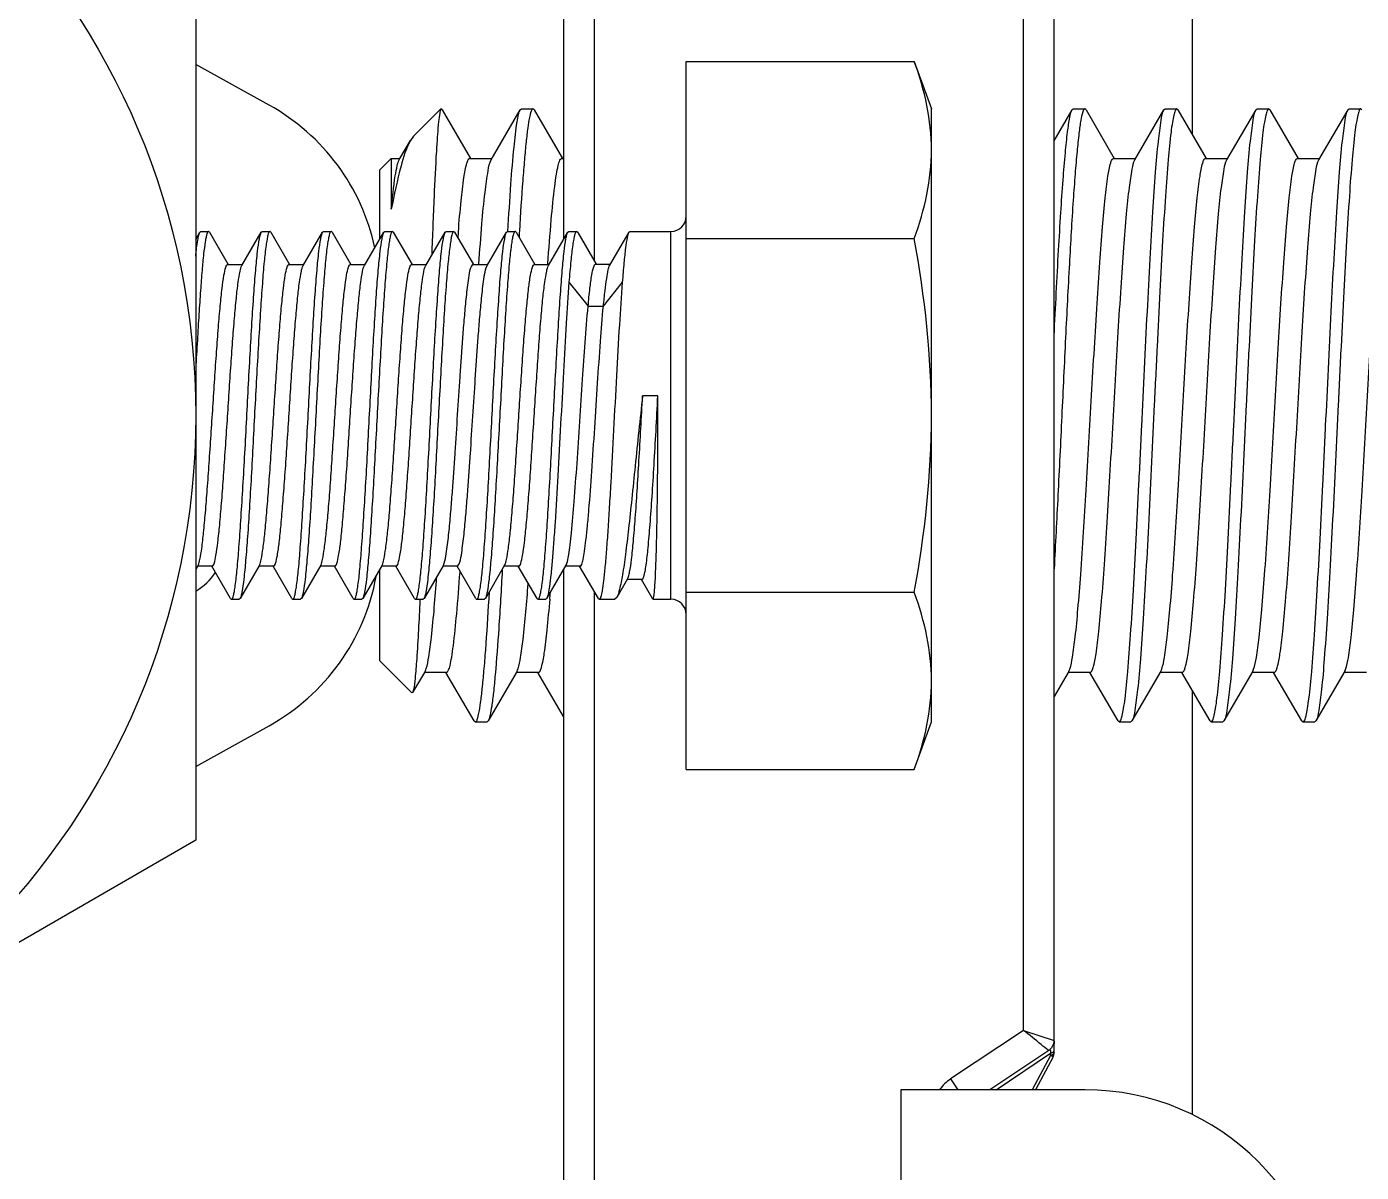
# Model space of a CAD drawing. Extents: x -409572 to -157272, y 600795 to 878326.
# Drawn here: x -392327.8 to -392216.6, y 801155.9 to 801251.4 of the extents above; entities that cross this region are included whole.
import ezdxf

# ---------------------------------------------------------------- set-up
doc = ezdxf.new("R2010")
doc.units = 0
doc.header["$LTSCALE"] = 1000
doc.header["$MEASUREMENT"] = 0
doc.layers.get('0').update_dxf_attribs({"linetype": 'CONTINUOUS'})

msp = doc.modelspace()

# ---------------------------------------------------------------- linework, layer by layer
for p, q in [((-392283.06, 801305.86), (-392283.06, 801233.63)), ((-392280.5, 801280.3), (-392280.5, 801231.85)), ((-392230.67, 801277.26), (-392230.67, 801242.41)), ((-392242.17, 801166.87), (-392242.17, 801271.88)), ((-392244.72, 801167.69), (-392244.72, 801270.24)), ((-392313.72, 801254.38), (-392313.72, 801183.56)), ((-392307.6, 801244.84), (-392313.72, 801248.23)), ((-392272.83, 801248.48), (-392253.83, 801248.48)), ((-392272.83, 801189.46), (-392272.83, 801248.48)), ((-392253.83, 801248.48), (-392252.39, 801244.52)), ((-392295.56, 801242.24), (-392293.28, 801244.52)), ((-392293.28, 801244.52), (-392293.29, 801244.51)), ((-392293.18, 801244.44), (-392293.28, 801244.52)), ((-392286.67, 801244.44), (-392286.57, 801244.52)), ((-392286.57, 801244.52), (-392285.61, 801244.52)), ((-392286.57, 801244.52), (-392285.61, 801244.52)), ((-392285.61, 801244.52), (-392285.63, 801244.52)), ((-392285.51, 801244.44), (-392285.61, 801244.52)), ((-392252.39, 801193.41), (-392252.39, 801244.52)), ((-392240.67, 801244.44), (-392240.57, 801244.52)), ((-392240.57, 801244.52), (-392239.61, 801244.52)), ((-392240.57, 801244.52), (-392239.61, 801244.52)), ((-392239.61, 801244.52), (-392239.63, 801244.52)), ((-392239.51, 801244.44), (-392239.61, 801244.52)), ((-392233.01, 801244.44), (-392232.91, 801244.52)), ((-392232.91, 801244.52), (-392231.95, 801244.52)), ((-392232.91, 801244.52), (-392231.95, 801244.52)), ((-392231.95, 801244.52), (-392231.96, 801244.52)), ((-392231.85, 801244.44), (-392231.95, 801244.52)), ((-392225.34, 801244.44), (-392225.24, 801244.52)), ((-392225.24, 801244.52), (-392224.28, 801244.52)), ((-392225.24, 801244.52), (-392224.28, 801244.52)), ((-392224.28, 801244.52), (-392224.29, 801244.52)), ((-392224.18, 801244.44), (-392224.28, 801244.52)), ((-392217.67, 801244.44), (-392217.57, 801244.52)), ((-392217.57, 801244.52), (-392216.61, 801244.52)), ((-392217.57, 801244.52), (-392216.61, 801244.52)), ((-392216.61, 801244.52), (-392216.63, 801244.52)), ((-392216.51, 801244.44), (-392216.61, 801244.52)), ((-392293.18, 801244.44), (-392290.83, 801240.38)), ((-392289.09, 801240.28), (-392286.67, 801244.44)), ((-392285.51, 801244.44), (-392283.16, 801240.38)), ((-392242.17, 801241.87), (-392240.67, 801244.44)), ((-392239.51, 801244.44), (-392237.16, 801240.38)), ((-392235.43, 801240.28), (-392233.01, 801244.44)), ((-392231.85, 801244.44), (-392229.5, 801240.38)), ((-392227.76, 801240.28), (-392225.34, 801244.44)), ((-392224.18, 801244.44), (-392221.83, 801240.38)), ((-392220.09, 801240.28), (-392217.67, 801244.44)), ((-392295.56, 801242.24), (-392295.83, 801241.88)), ((-392296.7, 801240.38), (-392295.83, 801241.88)), ((-392298.39, 801239.41), (-392297.42, 801240.38)), ((-392297.42, 801240.38), (-392296.7, 801240.38)), ((-392297.42, 801240.38), (-392297.42, 801236.15)), ((-392296.76, 801240.28), (-392296.7, 801240.38)), ((-392290.89, 801240.38), (-392289.03, 801240.38)), ((-392283.22, 801240.38), (-392283.06, 801240.38)), ((-392237.22, 801240.38), (-392235.37, 801240.38)), ((-392229.56, 801240.38), (-392227.7, 801240.38)), ((-392221.89, 801240.38), (-392220.03, 801240.38)), ((-392298.39, 801239.41), (-392298.39, 801233.63)), ((-392313.72, 801233.63), (-392313.37, 801234.24)), ((-392313.37, 801234.24), (-392313.29, 801234.3)), ((-392313.29, 801234.3), (-392312.65, 801234.3)), ((-392313.29, 801234.3), (-392312.65, 801234.3)), ((-392312.58, 801234.24), (-392312.65, 801234.3)), ((-392312.58, 801234.24), (-392311.01, 801231.54)), ((-392309.87, 801231.46), (-392308.26, 801234.24)), ((-392308.26, 801234.24), (-392308.18, 801234.3)), ((-392308.18, 801234.3), (-392307.54, 801234.3)), ((-392308.18, 801234.3), (-392307.54, 801234.3)), ((-392307.47, 801234.24), (-392307.54, 801234.3)), ((-392307.47, 801234.24), (-392305.9, 801231.54)), ((-392304.76, 801231.46), (-392303.15, 801234.24)), ((-392303.15, 801234.24), (-392303.07, 801234.3)), ((-392303.07, 801234.3), (-392302.43, 801234.3)), ((-392303.07, 801234.3), (-392302.43, 801234.3)), ((-392302.42, 801234.3), (-392302.43, 801234.3)), ((-392302.36, 801234.24), (-392302.42, 801234.3)), ((-392302.36, 801234.24), (-392300.79, 801231.54)), ((-392299.65, 801231.46), (-392298.04, 801234.24)), ((-392298.04, 801234.24), (-392297.96, 801234.3)), ((-392297.96, 801234.3), (-392297.32, 801234.3)), ((-392297.96, 801234.3), (-392297.32, 801234.3)), ((-392297.25, 801234.24), (-392297.32, 801234.3)), ((-392297.25, 801234.24), (-392295.68, 801231.54)), ((-392294.54, 801231.46), (-392292.92, 801234.24)), ((-392292.92, 801234.24), (-392292.85, 801234.3)), ((-392292.85, 801234.3), (-392292.21, 801234.3)), ((-392292.85, 801234.3), (-392292.21, 801234.3)), ((-392292.14, 801234.24), (-392292.21, 801234.3)), ((-392292.14, 801234.24), (-392290.57, 801231.54)), ((-392289.43, 801231.46), (-392287.81, 801234.24)), ((-392287.81, 801234.24), (-392287.74, 801234.3)), ((-392287.74, 801234.3), (-392287.1, 801234.3)), ((-392287.74, 801234.3), (-392287.1, 801234.3)), ((-392287.02, 801234.24), (-392287.1, 801234.3)), ((-392287.02, 801234.24), (-392285.46, 801231.54)), ((-392286.75, 801234.23), (-392286.77, 801233.83)), ((-392286.74, 801234.34), (-392286.75, 801234.23)), ((-392284.32, 801231.46), (-392282.7, 801234.24)), ((-392282.7, 801234.24), (-392282.63, 801234.3)), ((-392282.63, 801234.3), (-392281.97, 801234.3)), ((-392282.63, 801234.3), (-392281.97, 801234.3)), ((-392281.88, 801234.23), (-392281.97, 801234.3)), ((-392281.88, 801234.23), (-392280.34, 801231.58)), ((-392279.2, 801231.5), (-392277.6, 801234.25)), ((-392277.6, 801234.25), (-392277.54, 801234.3)), ((-392277.54, 801234.3), (-392274.11, 801234.3)), ((-392277.54, 801234.3), (-392274.11, 801234.3)), ((-392274.11, 801203.64), (-392274.11, 801234.3)), ((-392272.83, 801233.72), (-392253.83, 801233.72)), ((-392311.06, 801231.54), (-392309.83, 801231.54)), ((-392305.95, 801231.54), (-392304.72, 801231.54)), ((-392300.84, 801231.54), (-392299.61, 801231.54)), ((-392295.73, 801231.54), (-392294.49, 801231.54)), ((-392290.62, 801231.54), (-392289.38, 801231.54)), ((-392285.51, 801231.54), (-392284.27, 801231.54)), ((-392284.37, 801231.52), (-392284.37, 801231.61)), ((-392280.39, 801231.58), (-392279.16, 801231.58)), ((-392282.61, 801230.08), (-392281.01, 801228.08)), ((-392279.74, 801228.08), (-392278.14, 801230.08)), ((-392281.01, 801228.08), (-392279.74, 801228.08)), ((-392275.2, 801220.59), (-392276.47, 801220.59)), ((-392313.52, 801206.47), (-392313.72, 801206.14)), ((-392312.34, 801206.4), (-392313.57, 801206.4)), ((-392310.81, 801203.7), (-392312.38, 801206.4)), ((-392308.41, 801206.47), (-392310.02, 801203.7)), ((-392307.23, 801206.4), (-392308.46, 801206.4)), ((-392305.7, 801203.7), (-392307.27, 801206.4)), ((-392303.3, 801206.47), (-392304.91, 801203.7)), ((-392302.12, 801206.4), (-392303.35, 801206.4)), ((-392300.59, 801203.7), (-392302.16, 801206.4)), ((-392298.19, 801206.47), (-392299.8, 801203.7)), ((-392298.39, 801206.14), (-392298.39, 801198.53)), ((-392297.01, 801206.4), (-392298.24, 801206.4)), ((-392295.48, 801203.7), (-392297.05, 801206.4)), ((-392293.08, 801206.47), (-392294.69, 801203.7)), ((-392291.89, 801206.4), (-392293.13, 801206.4)), ((-392290.37, 801203.7), (-392291.94, 801206.4)), ((-392287.97, 801206.47), (-392289.58, 801203.7)), ((-392286.78, 801206.4), (-392288.02, 801206.4)), ((-392285.26, 801203.7), (-392286.83, 801206.4)), ((-392282.86, 801206.47), (-392284.47, 801203.7)), ((-392283.06, 801206.14), (-392283.06, 801132.08)), ((-392281.67, 801206.4), (-392282.9, 801206.4)), ((-392280.15, 801203.7), (-392281.72, 801206.4)), ((-392277.72, 801205.35), (-392278.63, 801203.78)), ((-392276.52, 801205.28), (-392277.76, 801205.28)), ((-392275.62, 801203.66), (-392276.56, 801205.28)), ((-392310.81, 801203.7), (-392310.74, 801203.64)), ((-392310.74, 801203.64), (-392310.1, 801203.64)), ((-392310.74, 801203.64), (-392310.1, 801203.64)), ((-392310.02, 801203.7), (-392310.1, 801203.64)), ((-392305.7, 801203.7), (-392305.63, 801203.64)), ((-392305.63, 801203.64), (-392304.99, 801203.64)), ((-392305.63, 801203.64), (-392304.99, 801203.64)), ((-392304.91, 801203.7), (-392304.99, 801203.64)), ((-392300.59, 801203.7), (-392300.52, 801203.64)), ((-392300.52, 801203.64), (-392299.88, 801203.64)), ((-392300.52, 801203.64), (-392299.88, 801203.64)), ((-392299.8, 801203.7), (-392299.88, 801203.64)), ((-392295.48, 801203.7), (-392295.41, 801203.64)), ((-392295.41, 801203.64), (-392294.77, 801203.64)), ((-392295.41, 801203.64), (-392294.77, 801203.64)), ((-392295.04, 801203.59), (-392295.04, 801203.56)), ((-392294.69, 801203.7), (-392294.77, 801203.64)), ((-392290.37, 801203.7), (-392290.29, 801203.64)), ((-392290.29, 801203.64), (-392289.65, 801203.64)), ((-392290.29, 801203.64), (-392289.65, 801203.64)), ((-392289.58, 801203.7), (-392289.65, 801203.64)), ((-392289.27, 801203.68), (-392289.24, 801204.26)), ((-392289.27, 801203.65), (-392289.27, 801203.68)), ((-392285.26, 801203.7), (-392285.18, 801203.64)), ((-392285.18, 801203.64), (-392284.54, 801203.64)), ((-392285.18, 801203.64), (-392284.54, 801203.64)), ((-392284.47, 801203.7), (-392284.54, 801203.64)), ((-392280.5, 801204.31), (-392280.5, 801129.53)), ((-392280.15, 801203.7), (-392280.07, 801203.64)), ((-392280.07, 801203.64), (-392278.79, 801203.64)), ((-392280.07, 801203.64), (-392278.79, 801203.64)), ((-392278.63, 801203.78), (-392278.79, 801203.64)), ((-392275.62, 801203.66), (-392275.6, 801203.64)), ((-392275.6, 801203.64), (-392274.11, 801203.64)), ((-392275.6, 801203.64), (-392274.11, 801203.64)), ((-392272.83, 801204.22), (-392253.83, 801204.22)), ((-392298.39, 801198.53), (-392295.71, 801195.84)), ((-392240.94, 801197.66), (-392240.86, 801197.82)), ((-392233.27, 801197.66), (-392233.2, 801197.81)), ((-392225.6, 801197.66), (-392225.54, 801197.81)), ((-392217.94, 801197.66), (-392217.87, 801197.8)), ((-392294.66, 801197.55), (-392295.64, 801195.87)), ((-392294.6, 801197.66), (-392294.66, 801197.55)), ((-392292.8, 801197.55), (-392294.66, 801197.55)), ((-392290.5, 801193.5), (-392292.86, 801197.55)), ((-392286.93, 801197.66), (-392289.34, 801193.5)), ((-392285.14, 801197.55), (-392286.99, 801197.55)), ((-392283.06, 801193.88), (-392285.2, 801197.55)), ((-392241, 801197.55), (-392242.17, 801195.53)), ((-392240.94, 801197.66), (-392241, 801197.55)), ((-392239.14, 801197.55), (-392241, 801197.55)), ((-392236.84, 801193.5), (-392239.2, 801197.55)), ((-392233.27, 801197.66), (-392235.68, 801193.5)), ((-392231.47, 801197.55), (-392233.33, 801197.55)), ((-392229.17, 801193.5), (-392231.53, 801197.55)), ((-392225.6, 801197.66), (-392228.01, 801193.5)), ((-392223.81, 801197.55), (-392225.66, 801197.55)), ((-392221.51, 801193.5), (-392223.87, 801197.55)), ((-392217.94, 801197.66), (-392220.35, 801193.5)), ((-392216.14, 801197.55), (-392218, 801197.55)), ((-392295.64, 801195.87), (-392295.71, 801195.84)), ((-392230.67, 801196.07), (-392230.67, 801160.68)), ((-392290.5, 801193.5), (-392290.4, 801193.41)), ((-392290.4, 801193.41), (-392290.39, 801193.42)), ((-392290.4, 801193.41), (-392289.44, 801193.41)), ((-392290.4, 801193.41), (-392289.44, 801193.41)), ((-392289.34, 801193.5), (-392289.44, 801193.41)), ((-392253.83, 801189.46), (-392252.39, 801193.41)), ((-392236.84, 801193.5), (-392236.74, 801193.41)), ((-392236.74, 801193.41), (-392236.73, 801193.42)), ((-392236.74, 801193.41), (-392235.78, 801193.41)), ((-392236.74, 801193.41), (-392235.78, 801193.41)), ((-392235.68, 801193.5), (-392235.78, 801193.41)), ((-392229.17, 801193.5), (-392229.07, 801193.41)), ((-392229.07, 801193.41), (-392229.06, 801193.42)), ((-392229.07, 801193.41), (-392228.11, 801193.41)), ((-392229.07, 801193.41), (-392228.11, 801193.41)), ((-392228.01, 801193.5), (-392228.11, 801193.41)), ((-392221.51, 801193.5), (-392221.41, 801193.41)), ((-392221.41, 801193.41), (-392221.39, 801193.42)), ((-392221.41, 801193.41), (-392220.45, 801193.41)), ((-392221.41, 801193.41), (-392220.45, 801193.41)), ((-392220.35, 801193.5), (-392220.45, 801193.41)), ((-392313.72, 801189.71), (-392307.6, 801193.1)), ((-392272.83, 801189.46), (-392253.83, 801189.46)), ((-392313.72, 801183.56), (-392375.05, 801148.15)), ((-392244.72, 801167.69), (-392250.8, 801163.65)), ((-392244.72, 801167.69), (-392242.17, 801166.87)), ((-392242.17, 801165.86), (-392242.17, 801166.86)), ((-392242.17, 801166.79), (-392242.17, 801166.59)), ((-392242.62, 801166.02), (-392247.53, 801162.75)), ((-392247.01, 801162.75), (-392242.46, 801165.79)), ((-392242.46, 801165.61), (-392243.99, 801162.75)), ((-392242.26, 801165.5), (-392243.73, 801162.75)), ((-392242.46, 801165.61), (-392242.46, 801165.79)), ((-392242.26, 801165.5), (-392242.46, 801165.61)), ((-392242.33, 801165.66), (-392242.43, 801165.62)), ((-392250.8, 801163.65), (-392250.2, 801162.75)), ((-392239.61, 801162.75), (-392254.95, 801162.75)), ((-392254.95, 801162.75), (-392254.95, 801149.97))]:
    msp.add_line(p, q)
msp.add_circle((-392375.05, 801218.97), 61.33)
for centre, radius, start, end in [((-392316.28, 801229.19), 17.89, 12.1061, 61), ((-392274.11, 801235.58), 1.28, 270, 0), ((-392312.65, 801234.26), 0.0437, 90.0399, 101.0259), ((-392307.54, 801234.26), 0.0437, 90.0398, 101.0109), ((-392297.32, 801234.26), 0.0437, 90.0397, 101.0086), ((-392292.21, 801234.26), 0.0437, 90.0406, 101.0887), ((-392098.79, 801218.55), 193.68, 175.3494, 175.4873), ((-392287.1, 801234.26), 0.0437, 90.0396, 100.9957), ((-392281.97, 801234.25), 0.0495, 90.0053, 95.8146), ((-392316.28, 801208.75), 5.11, 300.1102, 325.6732), ((-392316.28, 801208.75), 17.89, 299, 349.6549), ((-392310.74, 801203.68), 0.0437, 270.0385, 280.8952), ((-392305.63, 801203.68), 0.0436, 270.0368, 280.7312), ((-392300.52, 801203.68), 0.0437, 270.0386, 280.9011), ((-392295.41, 801203.68), 0.0436, 270.037, 280.7443), ((-392290.29, 801203.68), 0.0437, 270.0386, 280.9047), ((-392285.18, 801203.68), 0.0436, 270.0373, 280.776), ((-392477.93, 801219.44), 194.37, 355.3422, 355.5016), ((-392280.07, 801203.68), 0.0436, 270.0331, 280.3601), ((-392274.11, 801202.36), 1.28, 0, 90), ((-392243.19, 801166.87), 1.02, 303.6901, 0), ((-392242.77, 801166.52), 0.968, 288.7666, 290.2059), ((-392242.6, 801166.16), 0.572, 298.7157, 301.8919), ((-392242.94, 801165.86), 0.767, 331.8161, 0), ((-392248.81, 801160.67), 3.58, 123.6901, 144.1234), ((-392239.61, 801142.31), 20.44, 0, 90)]:
    msp.add_arc(centre, radius, start, end)
for points, knots in [([(-392252.39, 801241.1), (-392252.39, 801242.34), (-392252.67, 801244.86), (-392253.39, 801247.28), (-392253.83, 801248.48)], [0, 0, 0, 0, 0.493589, 1, 1, 1, 1]), ([(-392293.29, 801244.51), (-392293.35, 801244.41), (-392293.4, 801244.04), (-392293.5, 801243.35), (-392293.58, 801242.28), (-392293.72, 801240.2), (-392293.88, 801236.85), (-392293.99, 801233.97), (-392294.05, 801232.36)], [0, 0, 0, 0, 0.028803, 0.087347, 0.175234, 0.291375, 0.601546, 1, 1, 1, 1]), ([(-392285.63, 801244.52), (-392285.7, 801244.5), (-392285.81, 801244.2), (-392285.93, 801243.71), (-392286.06, 801242.83), (-392286.2, 801241.68), (-392286.33, 801240.21), (-392286.53, 801237.74), (-392286.66, 801235.75), (-392286.74, 801234.34)], [0, 0, 0, 0, 0.023735, 0.077097, 0.161261, 0.275517, 0.41849, 0.588403, 1, 1, 1, 1]), ([(-392239.63, 801244.52), (-392239.72, 801244.5), (-392239.83, 801244.1), (-392239.98, 801243.48), (-392240.12, 801242.34), (-392240.28, 801240.87), (-392240.43, 801239), (-392240.66, 801235.88), (-392240.92, 801231.33), (-392241.23, 801225.33), (-392241.53, 801218.89), (-392241.84, 801212.46), (-392242.06, 801208.23), (-392242.17, 801206.19)], [0, 0, 0, 0, 0.007805, 0.026033, 0.05491, 0.094055, 0.142842, 0.200464, 0.338231, 0.498126, 0.669393, 0.840521, 1, 1, 1, 1]), ([(-392231.96, 801244.52), (-392232.02, 801244.51), (-392232.12, 801244.3), (-392232.21, 801243.94), (-392232.33, 801243.33), (-392232.49, 801242.1), (-392232.69, 801240.05), (-392232.91, 801237.04), (-392233.14, 801233.37), (-392233.36, 801229.18), (-392233.59, 801224.63), (-392233.9, 801218.3), (-392234.19, 801212.04), (-392234.5, 801206.08), (-392234.73, 801202.2), (-392234.96, 801198.93), (-392235.16, 801196.37), (-392235.4, 801194.66), (-392235.53, 801193.76), (-392235.68, 801193.5)], [0, 0, 0, 0, 0.00361, 0.011255, 0.023204, 0.039415, 0.084097, 0.143782, 0.216343, 0.299177, 0.389297, 0.483455, 0.670273, 0.756196, 0.832918, 0.89768, 0.94817, 0.98262, 1, 1, 1, 1]), ([(-392224.29, 801244.52), (-392224.35, 801244.51), (-392224.45, 801244.3), (-392224.55, 801243.94), (-392224.66, 801243.33), (-392224.83, 801242.1), (-392225.02, 801240.05), (-392225.25, 801237.04), (-392225.47, 801233.37), (-392225.7, 801229.18), (-392225.93, 801224.63), (-392226.23, 801218.3), (-392226.53, 801212.04), (-392226.84, 801206.08), (-392227.06, 801202.2), (-392227.29, 801198.93), (-392227.49, 801196.37), (-392227.74, 801194.66), (-392227.86, 801193.76), (-392228.01, 801193.5)], [0, 0, 0, 0, 0.00361, 0.011257, 0.023207, 0.03942, 0.084107, 0.143795, 0.216358, 0.299194, 0.38932, 0.48348, 0.67029, 0.756208, 0.832927, 0.897686, 0.948174, 0.982621, 1, 1, 1, 1]), ([(-392216.63, 801244.52), (-392216.69, 801244.51), (-392216.78, 801244.3), (-392216.88, 801243.94), (-392216.99, 801243.33), (-392217.16, 801242.1), (-392217.36, 801240.05), (-392217.58, 801237.04), (-392217.8, 801233.37), (-392218.03, 801229.18), (-392218.26, 801224.63), (-392218.56, 801218.3), (-392218.86, 801212.04), (-392219.17, 801206.08), (-392219.4, 801202.2), (-392219.63, 801198.93), (-392219.83, 801196.37), (-392220.07, 801194.66), (-392220.2, 801193.76), (-392220.35, 801193.5)], [0, 0, 0, 0, 0.003609, 0.011254, 0.023203, 0.039414, 0.084098, 0.143785, 0.216348, 0.299182, 0.389306, 0.483467, 0.670283, 0.7562, 0.83292, 0.897683, 0.948173, 0.982621, 1, 1, 1, 1]), ([(-392287.7, 801234.31), (-392287.62, 801235.63), (-392287.48, 801237.97), (-392287.23, 801241.01), (-392287.02, 801242.96), (-392286.83, 801243.99), (-392286.74, 801244.33), (-392286.67, 801244.44)], [0, 0, 0, 0, 0.387493, 0.691197, 0.897942, 0.962227, 1, 1, 1, 1]), ([(-392242.17, 801225.61), (-392242.05, 801227.99), (-392241.88, 801231.41), (-392241.62, 801235.74), (-392241.44, 801238.45), (-392241.25, 801240.69), (-392241.08, 801242.44), (-392240.9, 801243.63), (-392240.78, 801244.25), (-392240.67, 801244.44)], [0, 0, 0, 0, 0.377827, 0.543307, 0.687889, 0.808224, 0.901551, 0.96582, 1, 1, 1, 1]), ([(-392236.73, 801193.42), (-392236.67, 801193.43), (-392236.57, 801193.64), (-392236.47, 801193.99), (-392236.36, 801194.61), (-392236.19, 801195.83), (-392236, 801197.89), (-392235.77, 801200.9), (-392235.55, 801204.57), (-392235.32, 801208.76), (-392235.09, 801213.31), (-392234.79, 801219.64), (-392234.49, 801225.9), (-392234.18, 801231.86), (-392233.96, 801235.74), (-392233.73, 801239.01), (-392233.52, 801241.57), (-392233.28, 801243.28), (-392233.16, 801244.18), (-392233.01, 801244.44)], [0, 0, 0, 0, 0.003605, 0.011246, 0.023192, 0.039401, 0.084083, 0.143772, 0.216343, 0.299189, 0.389323, 0.483494, 0.670333, 0.756261, 0.832983, 0.897738, 0.948215, 0.982645, 1, 1, 1, 1]), ([(-392229.06, 801193.42), (-392229, 801193.43), (-392228.9, 801193.64), (-392228.8, 801194), (-392228.69, 801194.61), (-392228.53, 801195.84), (-392228.33, 801197.89), (-392228.11, 801200.9), (-392227.88, 801204.57), (-392227.65, 801208.76), (-392227.43, 801213.32), (-392227.12, 801219.65), (-392226.83, 801225.91), (-392226.51, 801231.87), (-392226.29, 801235.74), (-392226.06, 801239.01), (-392225.86, 801241.57), (-392225.61, 801243.28), (-392225.49, 801244.18), (-392225.34, 801244.44)], [0, 0, 0, 0, 0.003608, 0.011251, 0.0232, 0.039412, 0.0841, 0.143792, 0.216367, 0.299219, 0.389358, 0.48353, 0.670361, 0.756278, 0.832994, 0.897746, 0.94822, 0.982647, 1, 1, 1, 1]), ([(-392221.39, 801193.42), (-392221.33, 801193.43), (-392221.24, 801193.64), (-392221.14, 801193.99), (-392221.03, 801194.61), (-392220.86, 801195.83), (-392220.66, 801197.89), (-392220.44, 801200.9), (-392220.22, 801204.57), (-392219.99, 801208.76), (-392219.76, 801213.31), (-392219.46, 801219.64), (-392219.16, 801225.9), (-392218.85, 801231.86), (-392218.62, 801235.74), (-392218.39, 801239.01), (-392218.19, 801241.57), (-392217.95, 801243.28), (-392217.82, 801244.18), (-392217.67, 801244.44)], [0, 0, 0, 0, 0.003605, 0.011246, 0.023191, 0.0394, 0.084081, 0.143769, 0.21634, 0.299187, 0.389322, 0.483492, 0.670333, 0.756258, 0.832977, 0.897734, 0.948214, 0.982646, 1, 1, 1, 1]), ([(-392295.83, 801241.88), (-392296.2, 801241.23), (-392296.76, 801239.29), (-392297.19, 801237.36), (-392297.42, 801236.15)], [0, 0, 0, 0, 0.378609, 1, 1, 1, 1]), ([(-392297.42, 801236.15), (-392297.33, 801237.08), (-392297.21, 801238.31), (-392296.96, 801239.68), (-392296.84, 801240.14), (-392296.76, 801240.28)], [0, 0, 0, 0, 0.670781, 0.879418, 1, 1, 1, 1]), ([(-392291.83, 801234.26), (-392291.76, 801235.13), (-392291.63, 801236.65), (-392291.42, 801238.54), (-392291.21, 801239.72), (-392291.05, 801240.23), (-392290.94, 801240.38), (-392290.89, 801240.38)], [0, 0, 0, 0, 0.418103, 0.729509, 0.923457, 0.975156, 1, 1, 1, 1]), ([(-392290.12, 801231.6), (-392290.04, 801232.71), (-392289.89, 801234.7), (-392289.66, 801237.3), (-392289.4, 801239.07), (-392289.25, 801240.01), (-392289.09, 801240.28)], [0, 0, 0, 0, 0.381891, 0.683609, 0.892235, 1, 1, 1, 1]), ([(-392284.37, 801231.61), (-392284.28, 801232.83), (-392284.12, 801234.99), (-392283.88, 801237.48), (-392283.68, 801238.97), (-392283.53, 801239.72), (-392283.42, 801240.14), (-392283.29, 801240.38), (-392283.22, 801240.38)], [0, 0, 0, 0, 0.413981, 0.72778, 0.84167, 0.924911, 0.976907, 1, 1, 1, 1]), ([(-392253.83, 801233.72), (-392253.39, 801234.92), (-392252.67, 801237.34), (-392252.39, 801239.86), (-392252.39, 801241.1)], [0, 0, 0, 0, 0.506411, 1, 1, 1, 1]), ([(-392240.86, 801197.82), (-392240.75, 801198.13), (-392240.59, 801199.03), (-392240.37, 801200.7), (-392240.16, 801203), (-392239.84, 801207.09), (-392239.48, 801213.03), (-392239.12, 801219.32), (-392238.82, 801224.51), (-392238.6, 801228.2), (-392238.38, 801231.58), (-392238.16, 801234.51), (-392237.94, 801236.91), (-392237.73, 801238.68), (-392237.53, 801239.77), (-392237.38, 801240.24), (-392237.27, 801240.38), (-392237.22, 801240.38)], [0, 0, 0, 0, 0.023657, 0.063412, 0.118049, 0.185727, 0.350546, 0.535324, 0.627293, 0.714724, 0.794598, 0.864159, 0.92102, 0.963257, 0.989538, 0.996565, 1, 1, 1, 1]), ([(-392239.14, 801197.55), (-392239.09, 801197.55), (-392238.98, 801197.7), (-392238.83, 801198.2), (-392238.62, 801199.33), (-392238.41, 801201.16), (-392238.19, 801203.65), (-392237.96, 801206.68), (-392237.74, 801210.16), (-392237.51, 801213.96), (-392237.21, 801219.25), (-392236.91, 801224.5), (-392236.6, 801229.51), (-392236.37, 801232.79), (-392236.15, 801235.57), (-392235.94, 801237.76), (-392235.7, 801239.25), (-392235.56, 801240.05), (-392235.43, 801240.28)], [0, 0, 0, 0, 0.003516, 0.010771, 0.037949, 0.081609, 0.140308, 0.211978, 0.294061, 0.383613, 0.477416, 0.664254, 0.750572, 0.827952, 0.893624, 0.945254, 0.981055, 1, 1, 1, 1]), ([(-392233.2, 801197.81), (-392233.08, 801198.13), (-392232.93, 801199.02), (-392232.71, 801200.68), (-392232.49, 801202.98), (-392232.18, 801207.07), (-392231.81, 801213.01), (-392231.45, 801219.3), (-392231.16, 801224.5), (-392230.93, 801228.19), (-392230.71, 801231.57), (-392230.49, 801234.51), (-392230.27, 801236.91), (-392230.06, 801238.68), (-392229.86, 801239.77), (-392229.71, 801240.24), (-392229.61, 801240.38), (-392229.56, 801240.38)], [0, 0, 0, 0, 0.023519, 0.06316, 0.117709, 0.18533, 0.350118, 0.534956, 0.626978, 0.714471, 0.794408, 0.86403, 0.920944, 0.963223, 0.989529, 0.996563, 1, 1, 1, 1]), ([(-392231.47, 801197.55), (-392231.42, 801197.55), (-392231.31, 801197.7), (-392231.16, 801198.2), (-392230.95, 801199.33), (-392230.75, 801201.16), (-392230.52, 801203.65), (-392230.3, 801206.68), (-392230.07, 801210.16), (-392229.84, 801213.96), (-392229.54, 801219.25), (-392229.24, 801224.5), (-392228.93, 801229.51), (-392228.71, 801232.79), (-392228.48, 801235.57), (-392228.27, 801237.76), (-392228.04, 801239.25), (-392227.9, 801240.05), (-392227.76, 801240.28)], [0, 0, 0, 0, 0.003516, 0.010771, 0.037949, 0.081609, 0.140308, 0.211978, 0.294061, 0.383613, 0.477416, 0.664254, 0.750572, 0.827952, 0.893624, 0.945254, 0.981055, 1, 1, 1, 1]), ([(-392225.54, 801197.81), (-392225.42, 801198.12), (-392225.26, 801199.01), (-392225.04, 801200.67), (-392224.83, 801202.97), (-392224.51, 801207.05), (-392224.14, 801212.99), (-392223.79, 801219.29), (-392223.49, 801224.48), (-392223.27, 801228.18), (-392223.04, 801231.56), (-392222.82, 801234.5), (-392222.6, 801236.91), (-392222.4, 801238.67), (-392222.2, 801239.76), (-392222.05, 801240.24), (-392221.94, 801240.38), (-392221.89, 801240.38)], [0, 0, 0, 0, 0.023381, 0.062907, 0.11737, 0.184933, 0.349689, 0.534588, 0.626663, 0.714217, 0.794218, 0.863901, 0.920868, 0.963188, 0.98952, 0.996561, 1, 1, 1, 1]), ([(-392223.81, 801197.55), (-392223.76, 801197.55), (-392223.64, 801197.7), (-392223.49, 801198.2), (-392223.29, 801199.33), (-392223.08, 801201.16), (-392222.85, 801203.65), (-392222.63, 801206.68), (-392222.4, 801210.16), (-392222.18, 801213.96), (-392221.87, 801219.25), (-392221.58, 801224.5), (-392221.27, 801229.51), (-392221.04, 801232.79), (-392220.81, 801235.57), (-392220.6, 801237.76), (-392220.37, 801239.25), (-392220.23, 801240.05), (-392220.09, 801240.28)], [0, 0, 0, 0, 0.003516, 0.010771, 0.037949, 0.081609, 0.140308, 0.211978, 0.294061, 0.383613, 0.477416, 0.664254, 0.750571, 0.827952, 0.893624, 0.945254, 0.981055, 1, 1, 1, 1]), ([(-392217.87, 801197.8), (-392217.75, 801198.11), (-392217.6, 801199), (-392217.38, 801200.65), (-392217.16, 801202.95), (-392216.85, 801207.02), (-392216.48, 801212.97), (-392216.12, 801219.27), (-392215.82, 801224.46), (-392215.6, 801228.17), (-392215.38, 801231.55), (-392215.16, 801234.49), (-392214.94, 801236.9), (-392214.73, 801238.67), (-392214.53, 801239.76), (-392214.38, 801240.24), (-392214.27, 801240.38), (-392214.22, 801240.38)], [0, 0, 0, 0, 0.023243, 0.062653, 0.117029, 0.184534, 0.349259, 0.534218, 0.626347, 0.713963, 0.794028, 0.863772, 0.920792, 0.963153, 0.989511, 0.996558, 1, 1, 1, 1]), ([(-392312.66, 801234.3), (-392312.69, 801234.3), (-392312.75, 801234.21), (-392312.81, 801234.05), (-392312.87, 801233.78), (-392312.97, 801233.23), (-392313.08, 801232.32), (-392313.21, 801230.96), (-392313.33, 801229.29), (-392313.46, 801227.34), (-392313.59, 801225.17), (-392313.68, 801223.66), (-392313.72, 801222.87)], [0, 0, 0, 0, 0.007976, 0.023399, 0.047119, 0.079188, 0.167777, 0.287121, 0.434165, 0.605074, 0.795358, 1, 1, 1, 1]), ([(-392313.72, 801232.23), (-392313.67, 801232.68), (-392313.61, 801233.27), (-392313.48, 801233.94), (-392313.41, 801234.16), (-392313.37, 801234.24)], [0, 0, 0, 0, 0.664814, 0.874197, 1, 1, 1, 1]), ([(-392310.73, 801203.64), (-392310.69, 801203.64), (-392310.63, 801203.76), (-392310.56, 801203.98), (-392310.49, 801204.34), (-392310.38, 801205.07), (-392310.25, 801206.3), (-392310.1, 801208.09), (-392309.95, 801210.28), (-392309.8, 801212.78), (-392309.64, 801215.51), (-392309.49, 801218.35), (-392309.34, 801221.22), (-392309.19, 801224.01), (-392309.04, 801226.62), (-392308.89, 801228.95), (-392308.74, 801230.93), (-392308.59, 801232.47), (-392308.47, 801233.46), (-392308.35, 801234), (-392308.29, 801234.18), (-392308.26, 801234.24)], [0, 0, 0, 0, 0.003708, 0.011331, 0.023205, 0.039308, 0.083699, 0.143025, 0.215195, 0.297631, 0.387378, 0.481219, 0.575789, 0.667691, 0.753629, 0.830521, 0.895618, 0.946611, 0.981731, 0.992985, 1, 1, 1, 1]), ([(-392307.55, 801234.3), (-392307.59, 801234.29), (-392307.66, 801234.17), (-392307.72, 801233.96), (-392307.79, 801233.59), (-392307.9, 801232.87), (-392308.04, 801231.64), (-392308.18, 801229.84), (-392308.33, 801227.66), (-392308.48, 801225.16), (-392308.64, 801222.43), (-392308.79, 801219.59), (-392308.94, 801216.72), (-392309.09, 801213.93), (-392309.24, 801211.32), (-392309.39, 801208.99), (-392309.54, 801207.01), (-392309.69, 801205.47), (-392309.82, 801204.48), (-392309.93, 801203.94), (-392309.99, 801203.76), (-392310.02, 801203.7)], [0, 0, 0, 0, 0.003711, 0.011337, 0.023212, 0.039315, 0.083701, 0.143019, 0.215177, 0.2976, 0.387333, 0.481165, 0.575727, 0.667621, 0.753554, 0.830449, 0.895556, 0.946563, 0.981704, 0.992971, 1, 1, 1, 1]), ([(-392305.62, 801203.64), (-392305.58, 801203.64), (-392305.51, 801203.76), (-392305.45, 801203.98), (-392305.38, 801204.34), (-392305.27, 801205.07), (-392305.13, 801206.3), (-392304.99, 801208.09), (-392304.84, 801210.28), (-392304.69, 801212.78), (-392304.53, 801215.51), (-392304.38, 801218.35), (-392304.23, 801221.22), (-392304.08, 801224.01), (-392303.93, 801226.62), (-392303.78, 801228.95), (-392303.63, 801230.93), (-392303.48, 801232.47), (-392303.35, 801233.46), (-392303.24, 801234), (-392303.18, 801234.18), (-392303.15, 801234.24)], [0, 0, 0, 0, 0.003703, 0.01132, 0.023187, 0.039284, 0.083664, 0.142983, 0.215146, 0.297577, 0.387325, 0.481173, 0.575752, 0.667661, 0.753607, 0.830509, 0.895614, 0.946609, 0.98173, 0.992984, 1, 1, 1, 1]), ([(-392302.43, 801234.3), (-392302.47, 801234.3), (-392302.54, 801234.19), (-392302.6, 801233.99), (-392302.68, 801233.64), (-392302.79, 801232.92), (-392302.92, 801231.71), (-392303.07, 801229.92), (-392303.22, 801227.74), (-392303.37, 801225.24), (-392303.52, 801222.52), (-392303.67, 801219.66), (-392303.83, 801216.78), (-392303.98, 801213.98), (-392304.13, 801211.36), (-392304.28, 801209.02), (-392304.43, 801207.03), (-392304.58, 801205.48), (-392304.7, 801204.48), (-392304.82, 801203.95), (-392304.88, 801203.76), (-392304.91, 801203.7)], [0, 0, 0, 0, 0.003386, 0.010605, 0.022094, 0.037845, 0.081651, 0.140562, 0.21249, 0.294853, 0.384679, 0.47873, 0.573605, 0.66588, 0.752224, 0.829521, 0.894986, 0.946281, 0.981617, 0.992941, 1, 1, 1, 1]), ([(-392300.51, 801203.64), (-392300.47, 801203.64), (-392300.4, 801203.76), (-392300.34, 801203.98), (-392300.26, 801204.34), (-392300.15, 801205.07), (-392300.02, 801206.3), (-392299.88, 801208.09), (-392299.73, 801210.28), (-392299.57, 801212.78), (-392299.42, 801215.51), (-392299.27, 801218.35), (-392299.12, 801221.22), (-392298.97, 801224.01), (-392298.82, 801226.62), (-392298.67, 801228.95), (-392298.52, 801230.93), (-392298.37, 801232.47), (-392298.24, 801233.46), (-392298.13, 801234), (-392298.07, 801234.18), (-392298.04, 801234.24)], [0, 0, 0, 0, 0.003708, 0.011332, 0.023206, 0.039309, 0.083701, 0.143026, 0.215196, 0.297631, 0.387378, 0.481219, 0.575788, 0.66769, 0.753628, 0.830521, 0.895618, 0.94661, 0.98173, 0.992985, 1, 1, 1, 1]), ([(-392297.33, 801234.3), (-392297.37, 801234.29), (-392297.43, 801234.17), (-392297.5, 801233.96), (-392297.57, 801233.59), (-392297.68, 801232.87), (-392297.81, 801231.64), (-392297.96, 801229.84), (-392298.11, 801227.66), (-392298.26, 801225.16), (-392298.41, 801222.43), (-392298.57, 801219.59), (-392298.72, 801216.72), (-392298.87, 801213.93), (-392299.02, 801211.32), (-392299.17, 801208.99), (-392299.32, 801207.01), (-392299.47, 801205.47), (-392299.59, 801204.48), (-392299.71, 801203.94), (-392299.77, 801203.76), (-392299.8, 801203.7)], [0, 0, 0, 0, 0.003711, 0.011337, 0.023212, 0.039314, 0.0837, 0.143018, 0.215176, 0.297599, 0.387332, 0.481164, 0.575726, 0.667621, 0.753554, 0.830449, 0.895556, 0.946563, 0.981704, 0.992971, 1, 1, 1, 1]), ([(-392295.4, 801203.64), (-392295.36, 801203.64), (-392295.29, 801203.76), (-392295.23, 801203.98), (-392295.15, 801204.34), (-392295.04, 801205.07), (-392294.91, 801206.3), (-392294.76, 801208.09), (-392294.61, 801210.28), (-392294.46, 801212.78), (-392294.31, 801215.51), (-392294.16, 801218.35), (-392294.01, 801221.22), (-392293.86, 801224.01), (-392293.71, 801226.62), (-392293.55, 801228.95), (-392293.41, 801230.93), (-392293.26, 801232.47), (-392293.13, 801233.46), (-392293.02, 801234), (-392292.96, 801234.18), (-392292.92, 801234.24)], [0, 0, 0, 0, 0.003703, 0.011321, 0.023188, 0.039286, 0.083667, 0.142986, 0.21515, 0.297581, 0.387329, 0.481177, 0.575755, 0.667664, 0.753609, 0.83051, 0.895615, 0.94661, 0.98173, 0.992984, 1, 1, 1, 1]), ([(-392292.22, 801234.3), (-392292.26, 801234.29), (-392292.32, 801234.17), (-392292.39, 801233.96), (-392292.46, 801233.59), (-392292.57, 801232.86), (-392292.7, 801231.64), (-392292.85, 801229.84), (-392293, 801227.66), (-392293.15, 801225.16), (-392293.3, 801222.43), (-392293.46, 801219.59), (-392293.61, 801216.72), (-392293.76, 801213.93), (-392293.91, 801211.32), (-392294.06, 801208.99), (-392294.21, 801207.01), (-392294.36, 801205.47), (-392294.48, 801204.48), (-392294.6, 801203.94), (-392294.65, 801203.76), (-392294.69, 801203.7)], [0, 0, 0, 0, 0.003714, 0.011343, 0.023221, 0.039327, 0.08372, 0.14304, 0.215198, 0.297619, 0.387351, 0.481178, 0.575732, 0.667622, 0.753555, 0.83045, 0.895556, 0.946562, 0.981703, 0.992971, 1, 1, 1, 1]), ([(-392290.29, 801203.64), (-392290.25, 801203.64), (-392290.18, 801203.76), (-392290.12, 801203.98), (-392290.04, 801204.34), (-392289.93, 801205.07), (-392289.8, 801206.3), (-392289.65, 801208.09), (-392289.5, 801210.28), (-392289.35, 801212.78), (-392289.2, 801215.51), (-392289.05, 801218.35), (-392288.9, 801221.22), (-392288.75, 801224.01), (-392288.59, 801226.62), (-392288.44, 801228.95), (-392288.3, 801230.93), (-392288.15, 801232.47), (-392288.02, 801233.46), (-392287.91, 801234), (-392287.85, 801234.18), (-392287.81, 801234.24)], [0, 0, 0, 0, 0.003708, 0.011332, 0.023206, 0.03931, 0.083702, 0.143027, 0.215196, 0.297632, 0.387379, 0.481219, 0.575788, 0.66769, 0.753628, 0.830521, 0.895618, 0.946611, 0.98173, 0.992985, 1, 1, 1, 1]), ([(-392287.11, 801234.3), (-392287.14, 801234.29), (-392287.21, 801234.17), (-392287.28, 801233.96), (-392287.35, 801233.59), (-392287.46, 801232.87), (-392287.59, 801231.64), (-392287.74, 801229.85), (-392287.89, 801227.66), (-392288.04, 801225.16), (-392288.19, 801222.43), (-392288.34, 801219.59), (-392288.5, 801216.72), (-392288.65, 801213.93), (-392288.8, 801211.32), (-392288.95, 801208.99), (-392289.1, 801207.01), (-392289.25, 801205.47), (-392289.37, 801204.48), (-392289.49, 801203.94), (-392289.54, 801203.76), (-392289.58, 801203.7)], [0, 0, 0, 0, 0.003711, 0.011336, 0.02321, 0.039312, 0.083698, 0.143015, 0.215173, 0.297594, 0.387327, 0.481159, 0.575721, 0.667617, 0.753551, 0.830448, 0.895556, 0.946563, 0.981704, 0.992971, 1, 1, 1, 1]), ([(-392285.18, 801203.64), (-392285.14, 801203.64), (-392285.07, 801203.76), (-392285.01, 801203.98), (-392284.93, 801204.34), (-392284.82, 801205.07), (-392284.69, 801206.3), (-392284.54, 801208.09), (-392284.39, 801210.28), (-392284.24, 801212.78), (-392284.09, 801215.51), (-392283.94, 801218.35), (-392283.79, 801221.22), (-392283.63, 801224.01), (-392283.48, 801226.62), (-392283.33, 801228.95), (-392283.18, 801230.93), (-392283.04, 801232.47), (-392282.91, 801233.46), (-392282.8, 801234), (-392282.74, 801234.18), (-392282.7, 801234.24)], [0, 0, 0, 0, 0.003704, 0.011323, 0.023191, 0.03929, 0.083673, 0.142993, 0.215158, 0.297591, 0.387338, 0.481186, 0.575764, 0.667671, 0.753614, 0.830513, 0.895616, 0.946611, 0.98173, 0.992985, 1, 1, 1, 1]), ([(-392281.97, 801234.3), (-392282.01, 801234.3), (-392282.08, 801234.19), (-392282.15, 801233.98), (-392282.23, 801233.62), (-392282.34, 801232.91), (-392282.47, 801231.71), (-392282.56, 801230.67), (-392282.61, 801230.08)], [0, 0, 0, 0, 0.025999, 0.078741, 0.161216, 0.273457, 0.583864, 1, 1, 1, 1]), ([(-392278.14, 801230.08), (-392278.09, 801230.62), (-392278.01, 801231.57), (-392277.89, 801232.82), (-392277.76, 801233.67), (-392277.68, 801234.11), (-392277.6, 801234.25)], [0, 0, 0, 0, 0.385426, 0.68535, 0.89169, 1, 1, 1, 1]), ([(-392313.52, 801206.47), (-392313.44, 801206.62), (-392313.34, 801207.1), (-392313.19, 801208), (-392313.05, 801209.31), (-392312.9, 801210.95), (-392312.75, 801212.88), (-392312.54, 801215.82), (-392312.34, 801218.89), (-392312.14, 801221.99), (-392311.99, 801224.2), (-392311.84, 801226.23), (-392311.69, 801228), (-392311.54, 801229.45), (-392311.4, 801230.51), (-392311.27, 801231.17), (-392311.17, 801231.46), (-392311.09, 801231.54), (-392311.06, 801231.54)], [0, 0, 0, 0, 0.020221, 0.057009, 0.109346, 0.175452, 0.253005, 0.33926, 0.525406, 0.618671, 0.707625, 0.789106, 0.860221, 0.918463, 0.961812, 0.988888, 0.996222, 1, 1, 1, 1]), ([(-392312.34, 801206.4), (-392312.31, 801206.4), (-392312.23, 801206.48), (-392312.13, 801206.77), (-392312, 801207.43), (-392311.86, 801208.49), (-392311.71, 801209.94), (-392311.56, 801211.71), (-392311.41, 801213.74), (-392311.26, 801215.96), (-392311.05, 801219.05), (-392310.86, 801222.12), (-392310.65, 801225.06), (-392310.5, 801226.99), (-392310.35, 801228.63), (-392310.21, 801229.94), (-392310.06, 801230.84), (-392309.96, 801231.32), (-392309.87, 801231.46)], [0, 0, 0, 0, 0.003779, 0.011114, 0.038197, 0.081556, 0.139811, 0.210942, 0.292439, 0.381409, 0.474688, 0.660849, 0.747103, 0.824649, 0.89074, 0.943055, 0.979813, 1, 1, 1, 1]), ([(-392308.41, 801206.47), (-392308.33, 801206.62), (-392308.23, 801207.1), (-392308.08, 801208), (-392307.94, 801209.31), (-392307.79, 801210.95), (-392307.64, 801212.88), (-392307.43, 801215.82), (-392307.23, 801218.89), (-392307.03, 801221.99), (-392306.88, 801224.2), (-392306.73, 801226.23), (-392306.58, 801228), (-392306.43, 801229.45), (-392306.29, 801230.51), (-392306.16, 801231.17), (-392306.06, 801231.46), (-392305.98, 801231.54), (-392305.95, 801231.54)], [0, 0, 0, 0, 0.020221, 0.057009, 0.109346, 0.175452, 0.253005, 0.33926, 0.525406, 0.618671, 0.707625, 0.789106, 0.860221, 0.918463, 0.961812, 0.988889, 0.996222, 1, 1, 1, 1]), ([(-392307.23, 801206.4), (-392307.2, 801206.4), (-392307.12, 801206.48), (-392307.02, 801206.77), (-392306.88, 801207.43), (-392306.74, 801208.49), (-392306.6, 801209.94), (-392306.45, 801211.71), (-392306.3, 801213.74), (-392306.14, 801215.96), (-392305.94, 801219.05), (-392305.75, 801222.12), (-392305.54, 801225.06), (-392305.39, 801226.99), (-392305.24, 801228.63), (-392305.1, 801229.94), (-392304.95, 801230.84), (-392304.85, 801231.32), (-392304.76, 801231.46)], [0, 0, 0, 0, 0.003779, 0.011114, 0.038196, 0.081556, 0.139811, 0.210942, 0.292439, 0.38141, 0.474688, 0.660849, 0.747103, 0.824649, 0.89074, 0.943055, 0.979813, 1, 1, 1, 1]), ([(-392303.3, 801206.47), (-392303.22, 801206.62), (-392303.12, 801207.1), (-392302.97, 801208), (-392302.83, 801209.31), (-392302.67, 801210.95), (-392302.52, 801212.88), (-392302.32, 801215.82), (-392302.12, 801218.89), (-392301.92, 801221.98), (-392301.77, 801224.2), (-392301.62, 801226.23), (-392301.47, 801228), (-392301.32, 801229.45), (-392301.18, 801230.51), (-392301.05, 801231.17), (-392300.94, 801231.46), (-392300.87, 801231.54), (-392300.84, 801231.54)], [0, 0, 0, 0, 0.020221, 0.057008, 0.109345, 0.17545, 0.253003, 0.339257, 0.525401, 0.618666, 0.70762, 0.789101, 0.860217, 0.918459, 0.96181, 0.988888, 0.996221, 1, 1, 1, 1]), ([(-392302.12, 801206.4), (-392302.08, 801206.4), (-392302.01, 801206.48), (-392301.91, 801206.77), (-392301.77, 801207.43), (-392301.63, 801208.49), (-392301.48, 801209.94), (-392301.34, 801211.71), (-392301.18, 801213.74), (-392301.03, 801215.96), (-392300.83, 801219.05), (-392300.64, 801222.12), (-392300.43, 801225.06), (-392300.28, 801226.99), (-392300.13, 801228.63), (-392299.99, 801229.94), (-392299.84, 801230.84), (-392299.74, 801231.32), (-392299.65, 801231.46)], [0, 0, 0, 0, 0.003779, 0.011113, 0.038196, 0.081555, 0.139809, 0.210939, 0.292435, 0.381405, 0.474683, 0.660843, 0.747096, 0.824643, 0.890735, 0.943051, 0.979811, 1, 1, 1, 1]), ([(-392298.19, 801206.47), (-392298.11, 801206.62), (-392298.01, 801207.1), (-392297.86, 801208), (-392297.71, 801209.31), (-392297.56, 801210.95), (-392297.41, 801212.88), (-392297.21, 801215.82), (-392297.01, 801218.89), (-392296.81, 801221.99), (-392296.66, 801224.2), (-392296.51, 801226.23), (-392296.36, 801228), (-392296.21, 801229.45), (-392296.07, 801230.51), (-392295.94, 801231.17), (-392295.83, 801231.46), (-392295.76, 801231.54), (-392295.73, 801231.54)], [0, 0, 0, 0, 0.020221, 0.057009, 0.109346, 0.175452, 0.253005, 0.33926, 0.525406, 0.618671, 0.707625, 0.789106, 0.860221, 0.918463, 0.961812, 0.988889, 0.996221, 1, 1, 1, 1]), ([(-392297.01, 801206.4), (-392296.97, 801206.4), (-392296.9, 801206.48), (-392296.8, 801206.77), (-392296.66, 801207.43), (-392296.52, 801208.49), (-392296.37, 801209.94), (-392296.22, 801211.71), (-392296.07, 801213.74), (-392295.92, 801215.96), (-392295.72, 801219.05), (-392295.52, 801222.12), (-392295.32, 801225.06), (-392295.17, 801226.99), (-392295.02, 801228.63), (-392294.88, 801229.94), (-392294.73, 801230.84), (-392294.63, 801231.32), (-392294.54, 801231.46)], [0, 0, 0, 0, 0.003779, 0.011113, 0.038196, 0.081556, 0.139811, 0.210942, 0.292439, 0.38141, 0.474689, 0.66085, 0.747103, 0.824649, 0.89074, 0.943055, 0.979813, 1, 1, 1, 1]), ([(-392293.08, 801206.47), (-392292.96, 801206.71), (-392292.87, 801207.24), (-392292.75, 801208.01), (-392292.66, 801208.8), (-392292.55, 801209.84), (-392292.44, 801211.15), (-392292.31, 801212.73), (-392292.2, 801214.3), (-392292.06, 801216.4), (-392291.89, 801219.03), (-392291.72, 801221.65), (-392291.58, 801223.75), (-392291.47, 801225.32), (-392291.34, 801226.9), (-392291.22, 801228.21), (-392291.12, 801229.25), (-392291.01, 801230.04), (-392290.91, 801230.8), (-392290.8, 801231.36), (-392290.62, 801231.54)], [0, 0, 0, 0, 0.031186, 0.062475, 0.093704, 0.124983, 0.187517, 0.250043, 0.312574, 0.375103, 0.500161, 0.62522, 0.687747, 0.750283, 0.812799, 0.875353, 0.906651, 0.937778, 0.969229, 1, 1, 1, 1]), ([(-392291.89, 801206.4), (-392291.71, 801206.58), (-392291.6, 801207.14), (-392291.5, 801207.9), (-392291.39, 801208.69), (-392291.29, 801209.73), (-392291.17, 801211.04), (-392291.05, 801212.61), (-392290.93, 801214.19), (-392290.79, 801216.29), (-392290.62, 801218.91), (-392290.45, 801221.54), (-392290.31, 801223.64), (-392290.2, 801225.21), (-392290.07, 801226.79), (-392289.96, 801228.1), (-392289.85, 801229.14), (-392289.76, 801229.93), (-392289.64, 801230.7), (-392289.55, 801231.23), (-392289.43, 801231.46)], [0, 0, 0, 0, 0.030768, 0.062218, 0.093344, 0.124643, 0.187198, 0.249714, 0.31225, 0.374778, 0.499837, 0.624896, 0.687425, 0.749956, 0.812483, 0.875017, 0.906295, 0.937525, 0.968815, 1, 1, 1, 1]), ([(-392287.97, 801206.47), (-392287.88, 801206.62), (-392287.78, 801207.1), (-392287.63, 801208), (-392287.49, 801209.31), (-392287.34, 801210.95), (-392287.19, 801212.88), (-392286.99, 801215.82), (-392286.79, 801218.89), (-392286.59, 801221.99), (-392286.44, 801224.2), (-392286.29, 801226.23), (-392286.14, 801228), (-392285.99, 801229.45), (-392285.85, 801230.51), (-392285.71, 801231.17), (-392285.61, 801231.46), (-392285.54, 801231.54), (-392285.51, 801231.54)], [0, 0, 0, 0, 0.020221, 0.057009, 0.109346, 0.175452, 0.253005, 0.33926, 0.525406, 0.618671, 0.707626, 0.789106, 0.860222, 0.918463, 0.961813, 0.988889, 0.996221, 1, 1, 1, 1]), ([(-392286.78, 801206.4), (-392286.75, 801206.4), (-392286.68, 801206.48), (-392286.57, 801206.77), (-392286.44, 801207.43), (-392286.3, 801208.49), (-392286.15, 801209.94), (-392286, 801211.71), (-392285.85, 801213.74), (-392285.7, 801215.96), (-392285.5, 801219.05), (-392285.3, 801222.12), (-392285.1, 801225.06), (-392284.95, 801226.99), (-392284.8, 801228.63), (-392284.65, 801229.94), (-392284.5, 801230.84), (-392284.4, 801231.32), (-392284.32, 801231.46)], [0, 0, 0, 0, 0.003779, 0.011114, 0.038197, 0.081557, 0.139812, 0.210943, 0.29244, 0.38141, 0.474689, 0.66085, 0.747103, 0.824649, 0.89074, 0.943055, 0.979813, 1, 1, 1, 1]), ([(-392281.01, 801228.08), (-392280.97, 801228.58), (-392280.88, 801229.45), (-392280.74, 801230.53), (-392280.6, 801231.2), (-392280.5, 801231.5), (-392280.42, 801231.58), (-392280.39, 801231.58)], [0, 0, 0, 0, 0.416821, 0.727006, 0.920674, 0.973077, 1, 1, 1, 1]), ([(-392279.74, 801228.08), (-392279.69, 801228.51), (-392279.62, 801229.28), (-392279.49, 801230.3), (-392279.36, 801231), (-392279.27, 801231.38), (-392279.2, 801231.5)], [0, 0, 0, 0, 0.374921, 0.67078, 0.880329, 1, 1, 1, 1]), ([(-392282.61, 801230.08), (-392282.69, 801228.93), (-392282.86, 801226.44), (-392283.08, 801222.49), (-392283.3, 801218.25), (-392283.53, 801214.07), (-392283.72, 801210.78), (-392283.88, 801208.44), (-392283.99, 801206.98), (-392284.11, 801205.76), (-392284.21, 801204.81), (-392284.33, 801204.16), (-392284.41, 801203.81), (-392284.47, 801203.7)], [0, 0, 0, 0, 0.130118, 0.283774, 0.448524, 0.611007, 0.75805, 0.821983, 0.877746, 0.924216, 0.960473, 0.985838, 1, 1, 1, 1]), ([(-392280.06, 801203.64), (-392280.04, 801203.64), (-392279.98, 801203.71), (-392279.9, 801203.94), (-392279.8, 801204.46), (-392279.69, 801205.29), (-392279.57, 801206.43), (-392279.45, 801207.84), (-392279.33, 801209.5), (-392279.22, 801211.36), (-392279.05, 801214.14), (-392278.86, 801217.79), (-392278.63, 801222.18), (-392278.4, 801226.29), (-392278.23, 801228.89), (-392278.14, 801230.08)], [0, 0, 0, 0, 0.003023, 0.008655, 0.02883, 0.060884, 0.10423, 0.157961, 0.220923, 0.291749, 0.368894, 0.535298, 0.705669, 0.865188, 1, 1, 1, 1]), ([(-392282.86, 801206.47), (-392282.8, 801206.57), (-392282.72, 801206.88), (-392282.61, 801207.44), (-392282.5, 801208.24), (-392282.34, 801209.71), (-392282.15, 801211.98), (-392281.93, 801215.07), (-392281.7, 801218.47), (-392281.42, 801222.85), (-392281.2, 801226.05), (-392281.01, 801228.08)], [0, 0, 0, 0, 0.015824, 0.042527, 0.079816, 0.127025, 0.247356, 0.394063, 0.555499, 0.718817, 1, 1, 1, 1]), ([(-392281.67, 801206.4), (-392281.61, 801206.4), (-392281.5, 801206.64), (-392281.41, 801207.02), (-392281.29, 801207.72), (-392281.18, 801208.63), (-392281.06, 801209.79), (-392280.89, 801211.7), (-392280.69, 801214.44), (-392280.46, 801217.96), (-392280.23, 801221.57), (-392280, 801224.96), (-392279.83, 801227.1), (-392279.74, 801228.08)], [0, 0, 0, 0, 0.008447, 0.028211, 0.059849, 0.102845, 0.156318, 0.219121, 0.36706, 0.533759, 0.704628, 0.864703, 1, 1, 1, 1]), ([(-392276.47, 801220.59), (-392276.69, 801218.65), (-392276.99, 801215.78), (-392277.36, 801212.09), (-392277.63, 801209.63), (-392277.88, 801207.52), (-392278.11, 801205.83), (-392278.35, 801204.63), (-392278.51, 801203.98), (-392278.63, 801203.78)], [0, 0, 0, 0, 0.346094, 0.50857, 0.65594, 0.782806, 0.884568, 0.957661, 1, 1, 1, 1]), ([(-392277.72, 801205.35), (-392277.68, 801205.41), (-392277.62, 801205.59), (-392277.5, 801206.13), (-392277.37, 801207.1), (-392277.22, 801208.61), (-392277.07, 801210.51), (-392276.92, 801212.74), (-392276.71, 801216.14), (-392276.57, 801218.79), (-392276.47, 801220.59)], [0, 0, 0, 0, 0.014497, 0.037247, 0.107063, 0.207049, 0.333333, 0.481179, 0.645288, 1, 1, 1, 1]), ([(-392276.52, 801205.28), (-392276.48, 801205.28), (-392276.4, 801205.4), (-392276.34, 801205.62), (-392276.25, 801206.01), (-392276.13, 801206.79), (-392275.99, 801208.1), (-392275.83, 801210), (-392275.67, 801212.3), (-392275.51, 801214.9), (-392275.35, 801217.7), (-392275.25, 801219.62), (-392275.2, 801220.59)], [0, 0, 0, 0, 0.007534, 0.023454, 0.048663, 0.083048, 0.177833, 0.303692, 0.455223, 0.626216, 0.810017, 1, 1, 1, 1]), ([(-392275.6, 801203.64), (-392275.56, 801203.65), (-392275.55, 801203.81), (-392275.5, 801204.04), (-392275.47, 801204.48), (-392275.42, 801205.05), (-392275.39, 801205.79), (-392275.36, 801206.66), (-392275.32, 801207.67), (-392275.28, 801209.25), (-392275.24, 801211.47), (-392275.21, 801214.34), (-392275.19, 801217.42), (-392275.19, 801219.53), (-392275.2, 801220.59)], [0, 0, 0, 0, 0.006277, 0.021923, 0.047061, 0.081471, 0.124793, 0.17657, 0.236243, 0.303168, 0.455809, 0.627887, 0.811933, 1, 1, 1, 1]), ([(-392292.8, 801197.55), (-392292.74, 801197.55), (-392292.61, 801197.79), (-392292.5, 801198.18), (-392292.36, 801198.9), (-392292.17, 801200.32), (-392291.93, 801202.7), (-392291.77, 801204.75), (-392291.69, 801205.92)], [0, 0, 0, 0, 0.023282, 0.075204, 0.158212, 0.271837, 0.585296, 1, 1, 1, 1]), ([(-392288.17, 801206.08), (-392288.26, 801204.45), (-392288.43, 801201.54), (-392288.68, 801198.14), (-392288.89, 801195.98), (-392289.02, 801194.84), (-392289.17, 801194.05), (-392289.27, 801193.63), (-392289.34, 801193.5)], [0, 0, 0, 0, 0.385911, 0.691592, 0.808742, 0.899832, 0.963715, 1, 1, 1, 1]), ([(-392294.51, 801197.86), (-392294.41, 801198.18), (-392294.25, 801199.05), (-392293.93, 801201.58), (-392293.76, 801203.8), (-392293.64, 801205.46)], [0, 0, 0, 0, 0.131654, 0.346807, 1, 1, 1, 1]), ([(-392286.85, 801197.85), (-392286.75, 801198.15), (-392286.6, 801198.97), (-392286.29, 801201.32), (-392286.13, 801203.38), (-392286.01, 801204.93)], [0, 0, 0, 0, 0.132644, 0.347693, 1, 1, 1, 1]), ([(-392295.04, 801203.56), (-392295.11, 801201.92), (-392295.21, 801199.74), (-392295.41, 801197.26), (-392295.5, 801196.41), (-392295.56, 801196.1)], [0, 0, 0, 0, 0.658368, 0.872259, 1, 1, 1, 1]), ([(-392290.39, 801193.42), (-392290.31, 801193.44), (-392290.21, 801193.74), (-392290.08, 801194.24), (-392289.95, 801195.12), (-392289.82, 801196.28), (-392289.68, 801197.75), (-392289.48, 801200.24), (-392289.36, 801202.24), (-392289.27, 801203.65)], [0, 0, 0, 0, 0.023672, 0.077003, 0.161165, 0.275446, 0.418458, 0.588412, 1, 1, 1, 1]), ([(-392285.14, 801197.55), (-392285.09, 801197.55), (-392284.97, 801197.71), (-392284.82, 801198.22), (-392284.61, 801199.39), (-392284.4, 801201.28), (-392284.26, 801202.79), (-392284.19, 801203.66)], [0, 0, 0, 0, 0.024869, 0.076568, 0.270487, 0.581865, 1, 1, 1, 1]), ([(-392275.6, 801203.64), (-392275.6, 801203.64), (-392275.6, 801203.64), (-392275.6, 801203.64), (-392275.6, 801203.64)], [0, 0, 0, 0, 0.495092, 1, 1, 1, 1]), ([(-392252.39, 801196.84), (-392252.39, 801198.08), (-392252.67, 801200.6), (-392253.39, 801203.02), (-392253.83, 801204.22)], [0, 0, 0, 0, 0.493589, 1, 1, 1, 1]), ([(-392253.83, 801189.46), (-392253.39, 801190.66), (-392252.67, 801193.08), (-392252.39, 801195.6), (-392252.39, 801196.84)], [0, 0, 0, 0, 0.506411, 1, 1, 1, 1]), ([(-392295.56, 801196.1), (-392295.57, 801196.08), (-392295.59, 801196), (-392295.61, 801195.92), (-392295.64, 801195.87)], [0, 0, 0, 0, 0.32729, 1, 1, 1, 1]), ([(-392242.62, 801166.02), (-392242.85, 801166.17), (-392243.52, 801166.77), (-392244.23, 801167.31), (-392244.72, 801167.69)], [0, 0, 0, 0, 0.301655, 1, 1, 1, 1]), ([(-392242.46, 801165.79), (-392242.44, 801165.87), (-392242.41, 801166.09), (-392242.59, 801166.05), (-392242.62, 801166.02)], [0, 0, 0, 0, 0.652586, 1, 1, 1, 1]), ([(-392242.46, 801165.79), (-392242.43, 801165.8), (-392242.34, 801165.83), (-392242.24, 801165.89), (-392242.2, 801165.95)], [0, 0, 0, 0, 0.298151, 1, 1, 1, 1]), ([(-392242.2, 801165.95), (-392242.19, 801165.96), (-392242.17, 801165.99), (-392242.17, 801166.03), (-392242.17, 801166.04)], [0, 0, 0, 0, 0.519447, 1, 1, 1, 1])]:
    msp.add_open_spline(points, degree=3, knots=knots)
for points in [[(-392252.39, 801218.97), (-392252.39, 801223.91), (-392252.94, 801228.86), (-392253.83, 801233.72)], [(-392253.83, 801204.22), (-392252.94, 801209.08), (-392252.39, 801214.03), (-392252.39, 801218.97)], [(-392275.6, 801203.64), (-392275.58, 801203.64), (-392275.62, 801203.64), (-392275.6, 801203.64)], [(-392294.6, 801197.66), (-392294.56, 801197.72), (-392294.54, 801197.79), (-392294.51, 801197.86)], [(-392286.93, 801197.66), (-392286.9, 801197.72), (-392286.87, 801197.79), (-392286.85, 801197.85)], [(-392242.17, 801165.86), (-392242.17, 801165.79), (-392242.24, 801165.72), (-392242.3, 801165.68)]]:
    msp.add_open_spline(points, degree=3)

doc.saveas('drawing.dxf')
